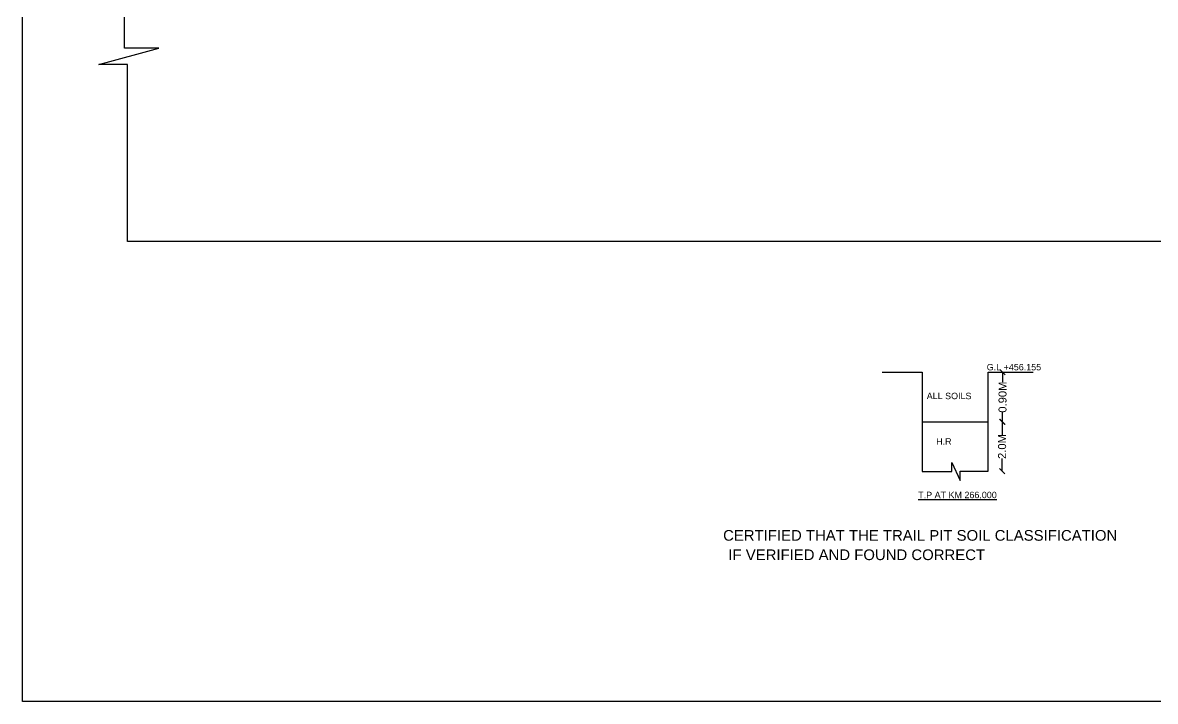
# Model space of a CAD drawing. Header units: millimetres. Extents: x 5124 to 8168908, y 2311 to 46336655.
# Drawn here: x 1142257 to 3265511, y 42540655 to 43812252 of the extents above; entities that cross this region are included whole.
import ezdxf

# ---------------------------------------------------------------- set-up
doc = ezdxf.new("R2010")
doc.units = ezdxf.units.MM
doc.header["$MEASUREMENT"] = 0
for name, color, linetype in [('DIMENSION', 7, 'Continuous'), ('DRAWING', 7, 'Continuous'), ('TEXT', 7, 'Continuous')]:
    doc.layers.add(name, color=color, linetype=linetype)
doc.styles.get("Standard").update_dxf_attribs({"font": 'arial.ttf'})
doc.dimstyles.get("Standard").update_dxf_attribs({"dimtxt": 15000, "dimasz": 10000, "dimexe": 0.18, "dimexo": 0.0625, "dimgap": 0.09, "dimtad": 0, "dimdec": 0, "dimzin": 0, "dimdsep": 46, "dimtxsty": 'Standard', "dimblk": 'OBLIQUE', "dimcen": 0.09, "dimse1": 1, "dimse2": 1, "dimadec": 0, "dimazin": 0, "dimtfac": 1, "dimtdec": 0, "dimtofl": 0, "dimtmove": 0, "dimatfit": 3, "dimfxl": 1, "dimtolj": 1, "dimtzin": 0, "dimarcsym": 0})

# ---------------------------------------------------------------- blocks, each defined once
blk = doc.blocks.new('_Oblique')
at = {"color": 0, "linetype": 'ByBlock', "lineweight": -2}
blk.add_line((-0.5, -0.5), (0.5, 0.5), dxfattribs=at)
blk = doc.blocks.new('*D76')
at = {"layer": 'Defpoints', "color": 0, "transparency": 16777216}
for p in [(2951843, 43157148), (2979131, 43157148), (2951843, 43064109)]:
    blk.add_point(p, dxfattribs=at)
at = {"layer": 'DIMENSION', "color": 0, "lineweight": -2, "transparency": 16777216}
for p, q in [((2979131, 43157148), (2979131, 43138531)), ((2979131, 43064109), (2979131, 43082726))]:
    blk.add_line(p, q, dxfattribs=at)
at = {"layer": 'DIMENSION', "color": 0, "lineweight": -2, "transparency": 16777216, "xscale": 10000, "yscale": 10000, "zscale": 10000}
for p, rotation in [((2979131, 43157148), 90), ((2979131, 43064109), 270)]:
    blk.add_blockref('_Oblique', p, dxfattribs=dict(at, rotation=rotation))
at = {"layer": 'DIMENSION', "color": 0, "transparency": 16777216, "insert": (2979131, 43110629), "char_height": 15000, "attachment_point": 5, "rotation": 90}
blk.add_mtext('\\A1;0.90M', dxfattribs=at)
blk = doc.blocks.new('*D77')
at = {"layer": 'Defpoints', "color": 0, "transparency": 16777216}
for p in [(2951843, 43064446), (2951843, 42971744), (2978286, 42971744)]:
    blk.add_point(p, dxfattribs=at)
at = {"layer": 'DIMENSION', "color": 0, "lineweight": -2, "transparency": 16777216}
for p, q in [((2978286, 43064446), (2978286, 43040299)), ((2978286, 42971744), (2978286, 42995892))]:
    blk.add_line(p, q, dxfattribs=at)
at = {"layer": 'DIMENSION', "color": 0, "lineweight": -2, "transparency": 16777216, "xscale": 10000, "yscale": 10000, "zscale": 10000}
for p, rotation in [((2978286, 43064446), 90), ((2978286, 42971744), 270)]:
    blk.add_blockref('_Oblique', p, dxfattribs=dict(at, rotation=rotation))
at = {"layer": 'DIMENSION', "color": 0, "transparency": 16777216, "insert": (2978286, 43018095), "char_height": 15000, "attachment_point": 5, "rotation": 90}
blk.add_mtext('\\A1;2.0M', dxfattribs=at)

msp = doc.modelspace()

# ---------------------------------------------------------------- linework, layer by layer
at = {"layer": 'DRAWING'}
msp.add_lwpolyline([(1142257.1, 46336654.9), (8168907.7, 46336654.9), (8168907.7, 42540654.9), (1142257.1, 42540654.9)], close=True, dxfattribs=at)
for points in [[(7089984.7, 44085115.6), (7089984.7, 43842823.6), (7029027.4, 43842823.6), (7136322.2, 43812980), (7090484.8, 43812980), (7090484.8, 43401993.9), (1338668.5, 43401993.9), (1338668.5, 43733577.7), (1285188.8, 43733577.7), (1397744.9, 43764256), (1332888, 43764256), (1332888, 44085115.6)], [(2753342.6, 43157148.2), (2828595.1, 43157148.2), (2828595.1, 42971069.9), (2884053, 42971069.9), (2884053, 42988025.1), (2899939.1, 42954277.5), (2899939.1, 42971744.3), (2951843.2, 42971744.3), (2951843.2, 43157148.2), (3036277.7, 43157148.2)], [(2828595.1, 43064109.1), (2951843.2, 43064109.1)]]:
    msp.add_lwpolyline(points, dxfattribs=at)

# ---------------------------------------------------------------- texts
at = {"layer": 'DIMENSION', "insert": (2457414.8, 42825279.6), "char_height": 20000, "width": 512824.011, "attachment_point": 1}
msp.add_mtext(' IF VERIFIED AND FOUND CORRECT ', dxfattribs=at)
at = {"layer": 'TEXT'}
for s, height, p in [('G.L +456.155', 12000, (2949421.3, 43160798.9)), ('ALL SOILS', 12000, (2836931.5, 43106823.1)), ('H.R', 12000, (2854610.3, 43021592.1)), ('%%UT.P AT KM 266.000', 12000, (2821016.8, 42921319.1)), ('CERTIFIED THAT THE TRAIL PIT SOIL CLASSIFICATION', 20000, (2455291.8, 42841601.8))]:
    msp.add_text(s, height=height, dxfattribs=at).set_placement(p)

# ---------------------------------------------------------------- dimensions: what is measured, and where the dimension line sits
at = {"layer": 'DIMENSION'}
for base, p1, p2, text, picture, middle in [((2979131.1, 43157148.2), (2951843.2, 43064109.1), (2951843.2, 43157148.2), '0.90M', '*D76', (2979131.1, 43110628.6)), ((2978286.4, 42971744.3), (2951843.2, 43064446.2), (2951843.2, 42971744.3), '2.0M', '*D77', (2978286.4, 43018095.3))]:
    dim = msp.add_linear_dim(base=base, p1=p1, p2=p2, angle=90, text=text, dimstyle='Standard', dxfattribs=at)
    dim.commit()
    dim.dimension.update_dxf_attribs({"geometry": picture, "text_midpoint": middle})

doc.saveas('drawing.dxf')
